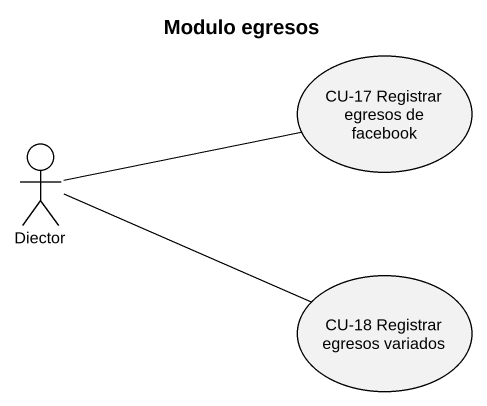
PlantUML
@startuml
title Modulo egresos
usecase "CU-17 Registrar egresos de facebook" as CU_17_Registrar_egresos_de
actor Diector
usecase "CU-18 Registrar egresos variados" as CU_18_Registrar_egresos
Diector -right- CU_17_Registrar_egresos_de
Diector -right- CU_18_Registrar_egresos
@enduml
